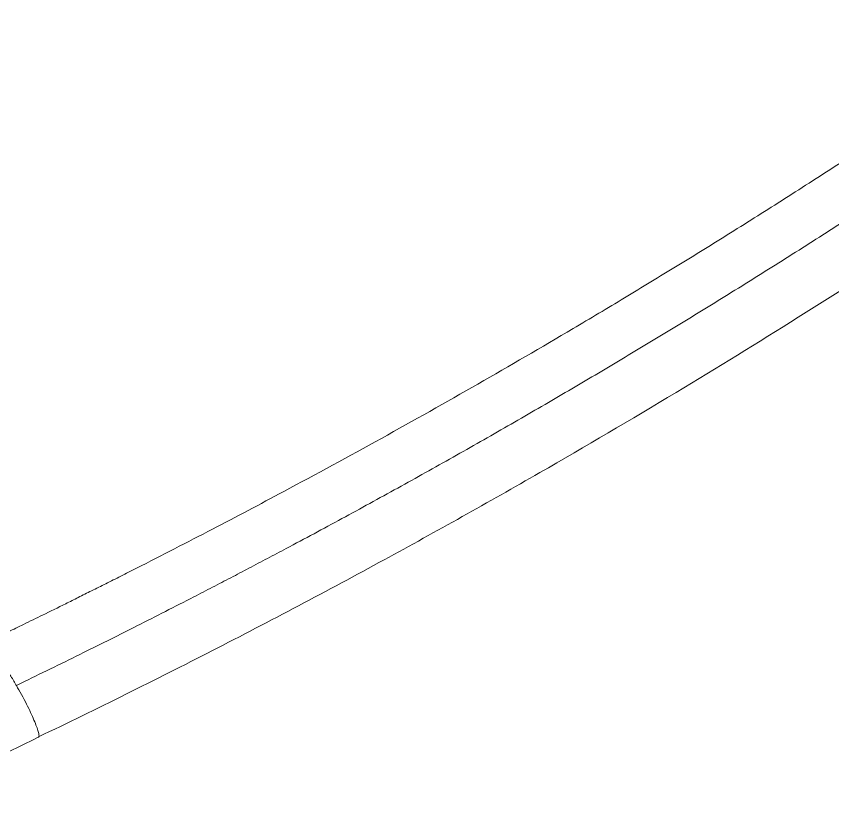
# Model space of a CAD drawing. Header units: millimetres. Extents: x 151130 to 215929, y 2134 to 34533.
# Drawn here: x 153194.4 to 153249.8, y 27674.7 to 27728.8 of the extents above; entities that cross this region are included whole.
import ezdxf

# ---------------------------------------------------------------- set-up
doc = ezdxf.new("R2010")
doc.units = ezdxf.units.MM
doc.layers.add('1', color=7, linetype='Continuous')

# ---------------------------------------------------------------- blocks, each defined once
blk = doc.blocks.new('SILLA GO 34006A')
at = {"layer": '1', "color": 0, "linetype": 'Continuous', "lineweight": 18}
for points, knots in [([(195.31, 434.334), (191.171, 435.788), (182.854, 438.589), (170.613, 442.361), (159.069, 445.622), (148.571, 448.344), (137.524, 450.98), (126.431, 453.37), (115.328, 455.497), (107.047, 456.921), (100.609, 457.939), (95.642, 458.677), (90.338, 459.415), (84.567, 460.159), (76.024, 461.162), (64.927, 462.261), (50.598, 463.331), (34.263, 464.117), (22.439, 464.317), (15.971, 464.316)], [0, 0, 0, 0, 0.072028, 0.144144, 0.210323, 0.269017, 0.322219, 0.396816, 0.455329, 0.507828, 0.534781, 0.562362, 0.590271, 0.622717, 0.657908, 0.731515, 0.805803, 0.893841, 1, 1, 1, 1]), ([(212.501, 422.355), (212.457, 422.516), (212.375, 422.805), (212.215, 423.329), (211.932, 424.112), (211.121, 425.762), (209.418, 427.758), (206.117, 429.892), (201.626, 432.056), (197.975, 433.486), (195.293, 434.35)], [0, 0, 0, 0, 0.0369, 0.066275, 0.119492, 0.216923, 0.450423, 0.57672, 0.710346, 1, 1, 1, 1]), ([(15.971, 412.712), (25.287, 412.705), (44.862, 412.282), (75.606, 410.26), (105.942, 406.79), (135.386, 402.062), (163.485, 396.339), (186.936, 390.508), (200.967, 386.494), (205.304, 385.204)], [0, 0, 0, 0, 0.145172, 0.305485, 0.480807, 0.622053, 0.771552, 0.929187, 1, 1, 1, 1])]:
    blk.add_open_spline(points, degree=3, knots=knots, dxfattribs=at)
at = {"layer": '1', "color": 0, "linetype": 'Continuous', "lineweight": 13}
for points, knots in [([(15.971, 460.485), (16.28, 460.485), (16.9, 460.484), (17.832, 460.482), (18.771, 460.478), (19.717, 460.472), (21.039, 460.462), (22.745, 460.445), (24.843, 460.417), (26.973, 460.38), (29.877, 460.318), (33.586, 460.218), (37.842, 460.069), (41.927, 459.895), (45.891, 459.7), (50.078, 459.463), (54.546, 459.175), (59.183, 458.838), (63.761, 458.466), (68.672, 458.026), (73.607, 457.539), (78.438, 457.014), (82.741, 456.513), (87.008, 455.982), (91.417, 455.398), (95.826, 454.775), (99.985, 454.154), (103.956, 453.529), (107.383, 452.965), (110.153, 452.492), (113.086, 451.977), (116.583, 451.343), (120.796, 450.543), (124.883, 449.733), (128.983, 448.887), (133.135, 447.996), (137.362, 447.053), (141.549, 446.082), (145.679, 445.089), (149.763, 444.072), (153.836, 443.023), (157.926, 441.935), (162.042, 440.805), (166.174, 439.633), (170.302, 438.426), (173.501, 437.462), (175.777, 436.763), (176.905, 436.414), (177.802, 436.133), (178.464, 435.926), (179.13, 435.716), (179.8, 435.503), (180.475, 435.289), (182.301, 434.705), (184.528, 433.982), (187.182, 433.102), (189.868, 432.201), (192.119, 431.43), (193.712, 430.875), (193.907, 430.807)], [0, 0, 0, 0, 0.005115, 0.010253, 0.015432, 0.020653, 0.025912, 0.037312, 0.048888, 0.060641, 0.072571, 0.096961, 0.122059, 0.143053, 0.164625, 0.187761, 0.21246, 0.238722, 0.264706, 0.288485, 0.320336, 0.346782, 0.368917, 0.392027, 0.417959, 0.442524, 0.465723, 0.487555, 0.50907, 0.523204, 0.534052, 0.558371, 0.582026, 0.605018, 0.627344, 0.651303, 0.675305, 0.699021, 0.722452, 0.745599, 0.768682, 0.792083, 0.815652, 0.839334, 0.863175, 0.886834, 0.894647, 0.902584, 0.906383, 0.910208, 0.914062, 0.917943, 0.921851, 0.925787, 0.949673, 0.960613, 0.972078, 0.99658, 1, 1, 1, 1]), ([(193.196, 427.34), (193.128, 427.364), (192.896, 427.445), (192.403, 427.617), (191.62, 427.89), (190.547, 428.261), (189.182, 428.729), (187.875, 429.173), (186.703, 429.568), (185.744, 429.889), (184.726, 430.228), (183.648, 430.584), (181.073, 431.428), (177.122, 432.695), (171.138, 434.544), (164.584, 436.48), (157.357, 438.502), (151.222, 440.124), (146.15, 441.404), (142.106, 442.391), (137.959, 443.367), (133.706, 444.331), (129.349, 445.281), (124.887, 446.212), (120.32, 447.124), (115.647, 448.014), (110.869, 448.878), (106.025, 449.708), (100.991, 450.522), (95.643, 451.333), (89.814, 452.154), (84.827, 452.799), (80.844, 453.279), (78.026, 453.604), (75.207, 453.914), (72.387, 454.209), (69.565, 454.49), (66.741, 454.756), (63.916, 455.007), (61.405, 455.217), (59.209, 455.391), (57.329, 455.533), (55.45, 455.67), (53.572, 455.799), (51.694, 455.922), (49.818, 456.039), (47.943, 456.15), (46.068, 456.254), (44.195, 456.351), (42.323, 456.442), (40.452, 456.527), (38.735, 456.599), (37.184, 456.659), (35.808, 456.71), (34.465, 456.755), (33.156, 456.797), (31.879, 456.834), (30.636, 456.868), (29.427, 456.898), (28.25, 456.924), (27.107, 456.948), (25.997, 456.969), (24.92, 456.987), (23.876, 457.002), (22.866, 457.015), (21.889, 457.026), (20.945, 457.035), (20.035, 457.043), (19.158, 457.048), (18.314, 457.053), (17.503, 457.055), (16.726, 457.057), (16.219, 457.058), (15.971, 457.058)], [0, 0, 0, 0, 0.001193, 0.004085, 0.008677, 0.014969, 0.02296, 0.03265, 0.037908, 0.043511, 0.049457, 0.055747, 0.062381, 0.094481, 0.124698, 0.166463, 0.208026, 0.249389, 0.271894, 0.294946, 0.318546, 0.342693, 0.367389, 0.392633, 0.418425, 0.444767, 0.471657, 0.499097, 0.526414, 0.556373, 0.588972, 0.624213, 0.639919, 0.655625, 0.671331, 0.687037, 0.702743, 0.718449, 0.734155, 0.749861, 0.76031, 0.770752, 0.781187, 0.791614, 0.802033, 0.812444, 0.822848, 0.833244, 0.843632, 0.854013, 0.864385, 0.87475, 0.882559, 0.890184, 0.897624, 0.904879, 0.91195, 0.918837, 0.925539, 0.932056, 0.938389, 0.944538, 0.950502, 0.956282, 0.961877, 0.967288, 0.972514, 0.977556, 0.982414, 0.987087, 0.991576, 0.99588, 1, 1, 1, 1]), ([(195.313, 434.351), (195.313, 434.351), (195.307, 434.352), (195.289, 434.352), (195.252, 434.331), (195.2, 434.275), (195.139, 434.188), (195.07, 434.07), (194.993, 433.923), (194.881, 433.689), (194.725, 433.329), (194.52, 432.804), (194.38, 432.402), (194.312, 432.191), (194.312, 432.191)], [0, 0, 0, 0, 0.000415, 0.040398, 0.120363, 0.200328, 0.280293, 0.360259, 0.440224, 0.520189, 0.680119, 0.840049, 0.99998, 1, 1, 1, 1]), ([(193.906, 430.806), (193.968, 431.035), (194.101, 431.51), (194.238, 431.966), (194.312, 432.191)], [0, 0, 0, 0, 0.481288, 1, 1, 1, 1]), ([(193.906, 430.806), (193.902, 430.788), (193.864, 430.647), (193.794, 430.382), (193.701, 430.015), (193.612, 429.657), (193.53, 429.31), (193.454, 428.978), (193.386, 428.665), (193.327, 428.373), (193.286, 428.151), (193.259, 427.987), (193.241, 427.871), (193.226, 427.762), (193.214, 427.661), (193.204, 427.568), (193.199, 427.497), (193.197, 427.445), (193.196, 427.408), (193.195, 427.373), (193.196, 427.351), (193.196, 427.34)], [0, 0, 0, 0, 0.0119, 0.094241, 0.176583, 0.258925, 0.341267, 0.423608, 0.50595, 0.588292, 0.670633, 0.711804, 0.752975, 0.794146, 0.835317, 0.876487, 0.917658, 0.938244, 0.958829, 0.979415, 1, 1, 1, 1])]:
    blk.add_open_spline(points, degree=3, knots=knots, dxfattribs=at)
blk = doc.blocks.new('*U99')
at = {"rotation": 90}
blk.add_blockref('SILLA GO 34006A', (242.339, -654.525), dxfattribs=at)
blk = doc.blocks.new('*U100')
at = {"color": 0, "linetype": 'ByBlock', "lineweight": -2, "transparency": 16777216, "rotation": 90.00000000000004}
blk.add_blockref('*U99', (214310.187, 32814.583, -2977.121), dxfattribs=at)
blk = doc.blocks.new('MRC90')
at = {"color": 5, "rotation": 45}
blk.add_blockref('*U100', (-128356.183, -175660.781), dxfattribs=at)

msp = doc.modelspace()

# ---------------------------------------------------------------- block references
at = {"color": 5}
msp.add_blockref('MRC90', (152754.877, 28408.219), dxfattribs=at)

doc.saveas('drawing.dxf')
